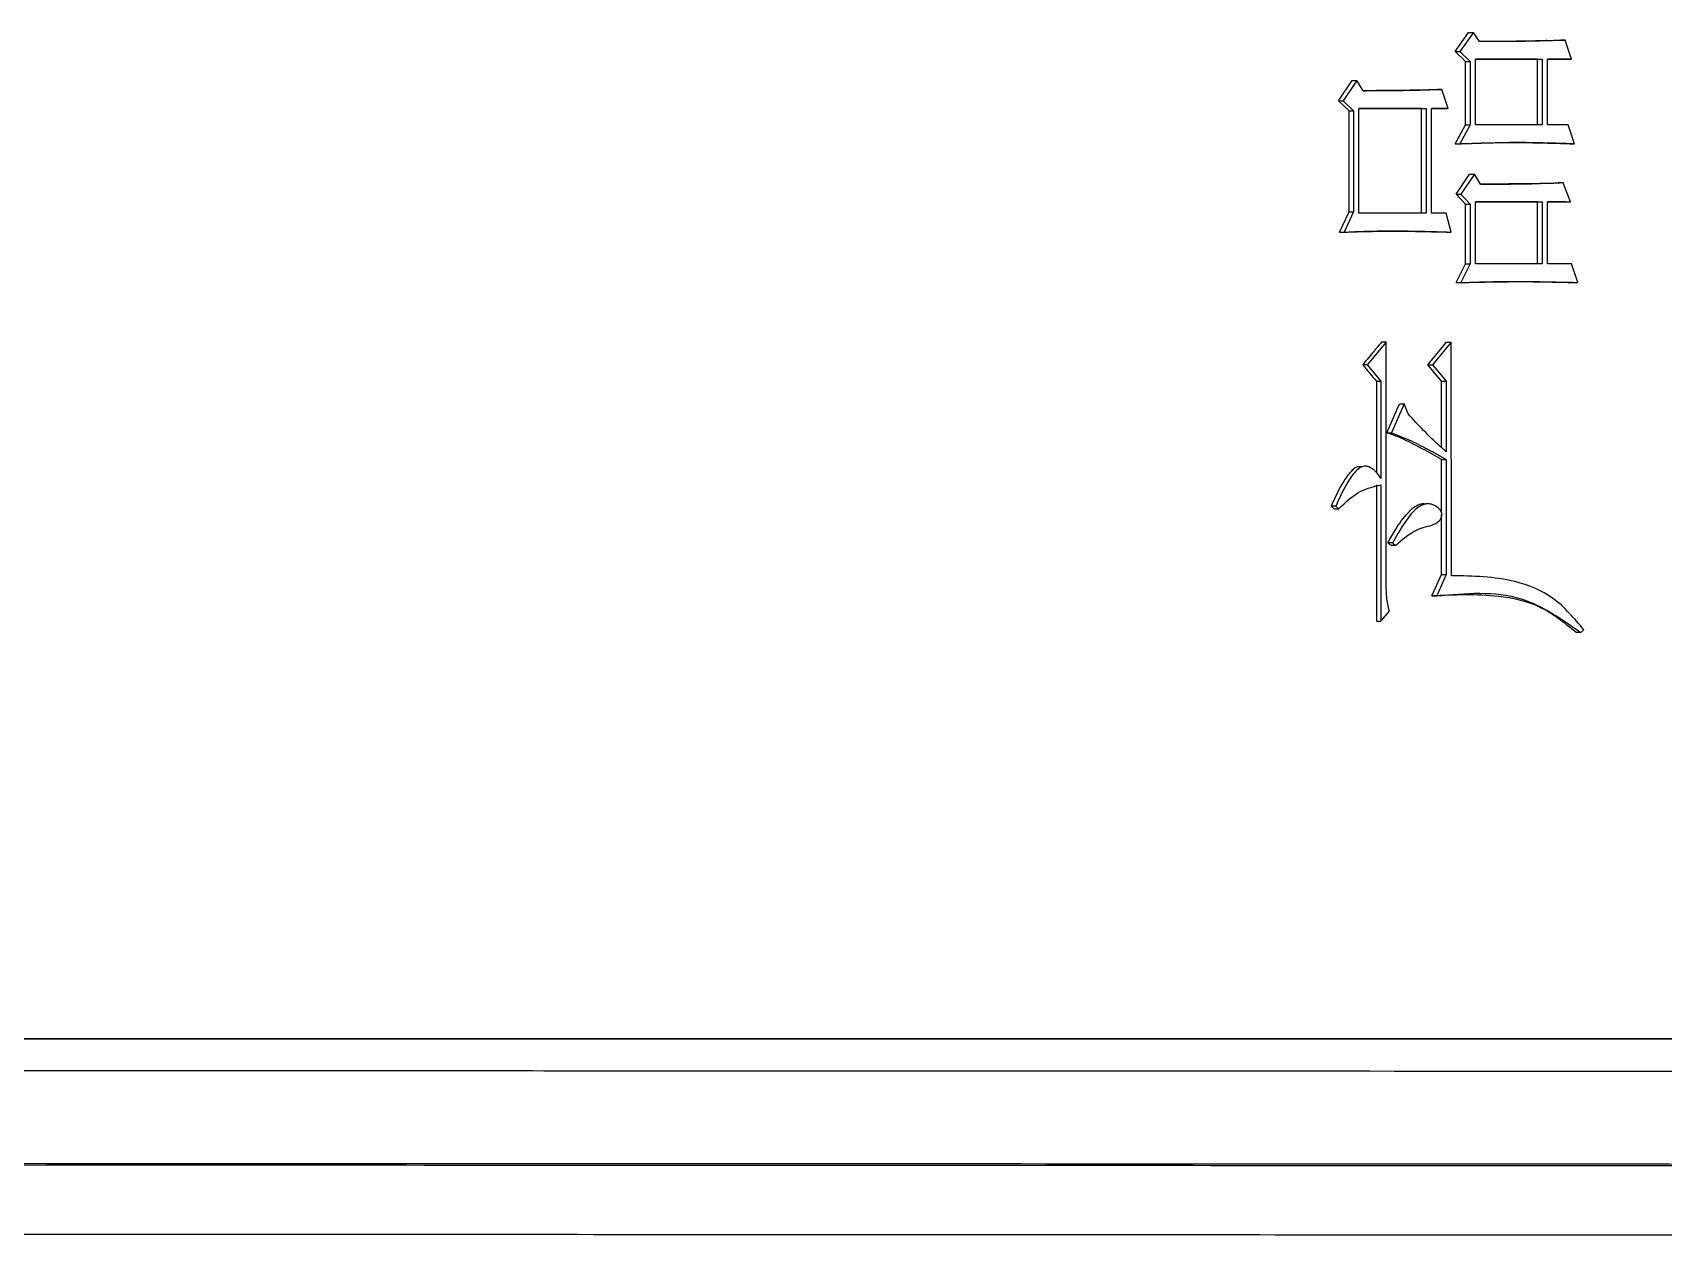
# Model space of a CAD drawing. Header units: millimetres. Extents: x 2278 to 4715, y 679 to 2402.
# Drawn here: x 3360.48 to 3374.44, y 967.15 to 977.53 of the extents above; entities that cross this region are included whole.
import ezdxf

# ---------------------------------------------------------------- set-up
doc = ezdxf.new("R2010")
doc.units = ezdxf.units.MM

msp = doc.modelspace()

# ---------------------------------------------------------------- linework, layer by layer
at = {"color": 7, "linetype": 'Continuous', "lineweight": 25}
for p, q in [((3372.657, 977.372), (3372.773, 977.535)), ((3372.814, 977.535), (3372.697, 977.372)), ((3372.773, 977.535), (3372.814, 977.535)), ((3372.868, 977.459), (3372.814, 977.535)), ((3373.416, 977.466), (3373.559, 977.47)), ((3373.559, 977.47), (3373.6, 977.47)), ((3373.654, 977.308), (3373.6, 977.47)), ((3372.657, 977.372), (3372.697, 977.372)), ((3372.747, 977.286), (3372.657, 977.372)), ((3372.697, 977.372), (3372.787, 977.286)), ((3372.747, 977.286), (3372.787, 977.286)), ((3372.747, 976.745), (3372.747, 977.286)), ((3372.787, 977.286), (3372.787, 976.745)), ((3372.832, 976.745), (3372.832, 977.308)), ((3372.832, 977.308), (3373.404, 977.308)), ((3373.363, 977.308), (3372.832, 977.308)), ((3373.363, 977.308), (3373.404, 977.308)), ((3373.363, 976.745), (3373.363, 977.308)), ((3373.404, 977.308), (3373.404, 976.745)), ((3373.449, 977.308), (3373.654, 977.308)), ((3373.449, 976.745), (3373.449, 977.308)), ((3373.612, 977.308), (3373.449, 977.308)), ((3373.654, 977.308), (3373.612, 977.308)), ((3371.66, 976.951), (3371.777, 977.124)), ((3371.816, 977.124), (3371.699, 976.951)), ((3371.777, 977.124), (3371.816, 977.124)), ((3371.87, 977.037), (3371.816, 977.124)), ((3372.505, 977.048), (3372.545, 977.048)), ((3372.599, 976.886), (3372.545, 977.048)), ((3371.66, 976.951), (3371.699, 976.951)), ((3371.75, 976.864), (3371.66, 976.951)), ((3371.699, 976.951), (3371.789, 976.864)), ((3371.75, 976.864), (3371.789, 976.864)), ((3371.75, 975.999), (3371.75, 976.864)), ((3371.789, 976.864), (3371.789, 975.999)), ((3371.834, 975.988), (3371.834, 976.886)), ((3372.37, 976.886), (3372.41, 976.886)), ((3372.37, 975.988), (3372.37, 976.886)), ((3372.41, 976.886), (3372.41, 975.988)), ((3372.455, 976.886), (3372.599, 976.886)), ((3372.455, 975.988), (3372.455, 976.886)), ((3372.559, 976.886), (3372.455, 976.886)), ((3372.599, 976.886), (3372.559, 976.886)), ((3372.657, 976.583), (3372.747, 976.745)), ((3372.787, 976.745), (3372.697, 976.583)), ((3372.747, 976.745), (3372.787, 976.745)), ((3373.404, 976.745), (3372.832, 976.745)), ((3373.627, 976.745), (3373.449, 976.745)), ((3373.681, 976.583), (3373.627, 976.745)), ((3372.657, 976.583), (3372.697, 976.583)), ((3373.639, 976.583), (3373.681, 976.583)), ((3372.666, 976.15), (3372.782, 976.323)), ((3372.823, 976.323), (3372.706, 976.15)), ((3372.782, 976.323), (3372.823, 976.323)), ((3372.876, 976.237), (3372.823, 976.323)), ((3373.583, 976.247), (3373.541, 976.247)), ((3373.645, 976.085), (3373.583, 976.247)), ((3372.666, 976.15), (3372.706, 976.15)), ((3372.747, 976.064), (3372.666, 976.15)), ((3372.706, 976.15), (3372.787, 976.064)), ((3372.747, 976.064), (3372.787, 976.064)), ((3372.747, 975.555), (3372.747, 976.064)), ((3372.787, 976.064), (3372.787, 975.555)), ((3372.832, 975.555), (3372.832, 976.085)), ((3372.832, 976.085), (3373.404, 976.085)), ((3373.363, 976.085), (3372.832, 976.085)), ((3373.363, 976.085), (3373.404, 976.085)), ((3373.363, 975.555), (3373.363, 976.085)), ((3373.404, 976.085), (3373.404, 975.555)), ((3373.449, 975.555), (3373.449, 976.085)), ((3373.449, 976.085), (3373.645, 976.085)), ((3373.604, 976.085), (3373.449, 976.085)), ((3373.604, 976.085), (3373.645, 976.085)), ((3371.669, 975.826), (3371.75, 975.999)), ((3371.789, 975.999), (3371.708, 975.826)), ((3371.75, 975.999), (3371.789, 975.999)), ((3372.581, 975.988), (3372.455, 975.988)), ((3372.625, 975.826), (3372.581, 975.988)), ((3371.669, 975.826), (3371.708, 975.826)), ((3372.585, 975.826), (3372.498, 975.828)), ((3372.585, 975.826), (3372.625, 975.826)), ((3372.666, 975.393), (3372.747, 975.555)), ((3372.787, 975.555), (3372.706, 975.393)), ((3372.747, 975.555), (3372.787, 975.555)), ((3373.404, 975.555), (3372.832, 975.555)), ((3373.654, 975.555), (3373.449, 975.555)), ((3373.707, 975.393), (3373.654, 975.555)), ((3372.666, 975.393), (3372.706, 975.393)), ((3373.666, 975.393), (3373.593, 975.395)), ((3373.666, 975.393), (3373.707, 975.393)), ((3372.068, 974.884), (3371.906, 974.69)), ((3372.068, 974.884), (3372.029, 974.884)), ((3372.068, 972.797), (3372.068, 974.884)), ((3372.424, 974.69), (3372.585, 974.884)), ((3372.625, 974.884), (3372.464, 974.69)), ((3372.585, 974.884), (3372.625, 974.884)), ((3372.626, 972.883), (3372.625, 974.884)), ((3371.906, 974.69), (3371.867, 974.69)), ((3371.906, 974.69), (3372.023, 974.549)), ((3372.424, 974.69), (3372.464, 974.69)), ((3372.541, 974.549), (3372.424, 974.69)), ((3372.464, 974.69), (3372.581, 974.549)), ((3371.984, 974.549), (3372.023, 974.549)), ((3371.984, 974.549), (3371.984, 973.765)), ((3372.023, 974.549), (3372.023, 973.716)), ((3372.541, 974.549), (3372.581, 974.549)), ((3372.541, 973.981), (3372.541, 974.549)), ((3372.581, 974.549), (3372.581, 973.943)), ((3372.074, 974.106), (3372.182, 974.354)), ((3372.221, 974.354), (3372.113, 974.106)), ((3372.182, 974.354), (3372.221, 974.354)), ((3372.257, 974.268), (3372.221, 974.354)), ((3372.074, 974.106), (3372.113, 974.106)), ((3371.859, 973.815), (3371.82, 973.815)), ((3372.541, 973.878), (3372.581, 973.878)), ((3372.541, 973.427), (3372.541, 973.878)), ((3372.581, 973.878), (3372.581, 972.894)), ((3371.984, 973.662), (3371.984, 972.494)), ((3372.023, 973.662), (3372.023, 972.494)), ((3371.636, 973.478), (3371.597, 973.478)), ((3371.624, 973.457), (3371.597, 973.478)), ((3371.624, 973.457), (3371.663, 973.457)), ((3371.636, 973.478), (3371.663, 973.457)), ((3372.402, 973.497), (3372.361, 973.497)), ((3372.541, 972.894), (3372.541, 973.406)), ((3372.122, 973.165), (3372.083, 973.165)), ((3372.11, 973.143), (3372.149, 973.143)), ((3372.46, 972.71), (3372.541, 972.894)), ((3372.581, 972.894), (3372.5, 972.71)), ((3372.541, 972.894), (3372.581, 972.894)), ((3372.46, 972.71), (3372.5, 972.71)), ((3372.023, 972.494), (3372.095, 972.58)), ((3371.984, 972.494), (3372.023, 972.494)), ((3373.734, 972.397), (3373.693, 972.397)), ((3373.734, 972.397), (3373.761, 972.418))]:
    msp.add_line(p, q, dxfattribs=at)
at = {"color": 7, "linetype": 'Continuous', "lineweight": 25, "flags": 128}
for points in [[(3372.11, 973.143), (3372.103, 973.148), (3372.096, 973.154), (3372.083, 973.165)], [(3372.122, 973.165), (3372.129, 973.159), (3372.139, 973.151), (3372.149, 973.143)]]:
    msp.add_lwpolyline(points, dxfattribs=at)
at = {"color": 7, "linetype": 'Continuous', "lineweight": 25}
for points, knots in [([(3373.6, 977.47), (3373.592, 977.47), (3373.576, 977.469), (3373.552, 977.468), (3373.527, 977.467), (3373.503, 977.466), (3373.478, 977.465), (3373.454, 977.464), (3373.405, 977.463), (3373.348, 977.461), (3373.291, 977.46), (3373.262, 977.46), (3373.242, 977.459), (3373.221, 977.459), (3373.197, 977.459), (3373.172, 977.459), (3373.148, 977.459), (3373.123, 977.459), (3373.099, 977.458), (3373.079, 977.458), (3373.058, 977.458), (3373.038, 977.458), (3373.017, 977.458), (3373.001, 977.459), (3372.989, 977.459), (3372.976, 977.459), (3372.964, 977.459), (3372.952, 977.459), (3372.94, 977.459), (3372.927, 977.459), (3372.915, 977.459), (3372.905, 977.459), (3372.897, 977.459), (3372.892, 977.459), (3372.886, 977.459), (3372.881, 977.459), (3372.875, 977.459), (3372.87, 977.459), (3372.868, 977.459)], [0, 0, 0, 0, 0.033402, 0.066804, 0.100206, 0.133609, 0.167011, 0.200413, 0.233815, 0.367425, 0.43423, 0.467632, 0.484333, 0.517735, 0.551137, 0.584539, 0.617941, 0.651344, 0.684746, 0.718148, 0.734849, 0.768251, 0.801653, 0.818354, 0.835056, 0.851757, 0.868458, 0.885159, 0.90186, 0.918561, 0.935262, 0.951963, 0.960314, 0.968664, 0.972839, 0.98119, 0.989541, 1, 1, 1, 1]), ([(3373.445, 977.466), (3373.445, 977.466), (3373.445, 977.466), (3373.444, 977.466), (3373.442, 977.466), (3373.368, 977.464), (3373.218, 977.46), (3373.058, 977.459), (3372.973, 977.459), (3372.93, 977.459), (3372.913, 977.459), (3372.903, 977.459), (3372.9, 977.459), (3372.898, 977.459)], [0, 0, 0, 0, 0.002488, 0.005643, 0.013438, 0.023457, 0.468961, 0.690761, 0.852883, 0.894614, 0.930819, 0.964705, 1, 1, 1, 1]), ([(3372.545, 977.048), (3372.519, 977.047), (3372.486, 977.045), (3372.447, 977.044), (3372.427, 977.043), (3372.388, 977.042), (3372.304, 977.041), (3372.212, 977.039), (3372.14, 977.038), (3372.117, 977.038), (3372.104, 977.038), (3372.095, 977.038), (3372.085, 977.038), (3372.075, 977.038), (3372.065, 977.038), (3372.055, 977.038), (3372.046, 977.038), (3372.036, 977.038), (3372.026, 977.038), (3372.016, 977.038), (3372.003, 977.038), (3371.99, 977.038), (3371.977, 977.037), (3371.967, 977.037), (3371.959, 977.037), (3371.952, 977.037), (3371.947, 977.037), (3371.943, 977.037), (3371.938, 977.037), (3371.931, 977.037), (3371.925, 977.037), (3371.918, 977.037), (3371.913, 977.037), (3371.908, 977.037), (3371.903, 977.037), (3371.898, 977.037), (3371.893, 977.037), (3371.889, 977.037), (3371.884, 977.037), (3371.878, 977.037), (3371.873, 977.037), (3371.87, 977.037)], [0, 0, 0, 0, 0.11615, 0.145188, 0.174226, 0.203263, 0.319414, 0.551716, 0.609791, 0.638828, 0.653347, 0.667866, 0.682385, 0.696903, 0.711422, 0.725941, 0.74046, 0.754979, 0.769497, 0.784016, 0.798535, 0.827572, 0.842091, 0.85661, 0.871129, 0.878388, 0.885648, 0.892907, 0.900166, 0.907426, 0.921944, 0.929204, 0.936463, 0.943723, 0.950982, 0.958241, 0.965501, 0.97276, 0.98002, 0.987279, 1, 1, 1, 1]), ([(3371.87, 977.037), (3371.909, 977.037), (3371.975, 977.038), (3372.047, 977.038), (3372.083, 977.038), (3372.096, 977.038), (3372.109, 977.039), (3372.122, 977.039), (3372.145, 977.039), (3372.213, 977.04), (3372.337, 977.042), (3372.447, 977.046), (3372.505, 977.048)], [0, 0, 0, 0, 0.185547, 0.308981, 0.33984, 0.355269, 0.370698, 0.401556, 0.416986, 0.478702, 0.725572, 1, 1, 1, 1]), ([(3371.834, 976.886), (3371.93, 976.886), (3372.122, 976.886), (3372.314, 976.886), (3372.41, 976.886)], [0, 0, 0, 0, 0.499996, 1, 1, 1, 1]), ([(3372.37, 976.886), (3372.275, 976.886), (3372.096, 976.886), (3371.917, 976.886), (3371.834, 976.886)], [0, 0, 0, 0, 0.536358, 1, 1, 1, 1]), ([(3372.697, 976.583), (3372.702, 976.583), (3372.709, 976.583), (3372.719, 976.584), (3372.726, 976.584), (3372.733, 976.584), (3372.74, 976.584), (3372.748, 976.585), (3372.755, 976.585), (3372.762, 976.585), (3372.769, 976.585), (3372.776, 976.586), (3372.784, 976.586), (3372.791, 976.586), (3372.798, 976.586), (3372.808, 976.587), (3372.817, 976.587), (3372.827, 976.587), (3372.834, 976.588), (3372.841, 976.588), (3372.849, 976.588), (3372.856, 976.588), (3372.863, 976.589), (3372.87, 976.589), (3372.877, 976.589), (3372.885, 976.589), (3372.892, 976.59), (3372.899, 976.59), (3372.909, 976.59), (3372.918, 976.59), (3372.928, 976.591), (3372.935, 976.591), (3372.949, 976.591), (3372.981, 976.592), (3373.019, 976.592), (3373.052, 976.593), (3373.069, 976.593), (3373.079, 976.593), (3373.086, 976.593), (3373.093, 976.593), (3373.1, 976.593), (3373.108, 976.593), (3373.115, 976.593), (3373.122, 976.593), (3373.132, 976.593), (3373.141, 976.593), (3373.151, 976.593), (3373.158, 976.593), (3373.165, 976.593), (3373.172, 976.593), (3373.18, 976.593), (3373.187, 976.593), (3373.194, 976.593), (3373.201, 976.593), (3373.208, 976.593), (3373.215, 976.593), (3373.223, 976.593), (3373.23, 976.593), (3373.237, 976.593), (3373.244, 976.593), (3373.254, 976.593), (3373.263, 976.593), (3373.273, 976.593), (3373.28, 976.592), (3373.287, 976.592), (3373.294, 976.592), (3373.302, 976.592), (3373.316, 976.592), (3373.347, 976.591), (3373.385, 976.591), (3373.419, 976.59), (3373.436, 976.59), (3373.445, 976.589), (3373.452, 976.589), (3373.46, 976.589), (3373.467, 976.589), (3373.474, 976.589), (3373.484, 976.588), (3373.493, 976.588), (3373.503, 976.588), (3373.51, 976.588), (3373.517, 976.587), (3373.524, 976.587), (3373.531, 976.587), (3373.539, 976.587), (3373.546, 976.587), (3373.553, 976.587), (3373.56, 976.586), (3373.567, 976.586), (3373.574, 976.586), (3373.584, 976.586), (3373.593, 976.585), (3373.603, 976.585), (3373.61, 976.585), (3373.617, 976.585), (3373.625, 976.584), (3373.632, 976.584), (3373.639, 976.584), (3373.646, 976.584), (3373.653, 976.584), (3373.66, 976.583), (3373.669, 976.583), (3373.676, 976.583), (3373.681, 976.583)], [0, 0, 0, 0, 0.014617, 0.021926, 0.029235, 0.036543, 0.043852, 0.051161, 0.058469, 0.065778, 0.073086, 0.080395, 0.087704, 0.095012, 0.102321, 0.10963, 0.124247, 0.131556, 0.138864, 0.146173, 0.153482, 0.16079, 0.168099, 0.175407, 0.182716, 0.190025, 0.197333, 0.204642, 0.211951, 0.226568, 0.233877, 0.241185, 0.248494, 0.277729, 0.336198, 0.365433, 0.38005, 0.387359, 0.394667, 0.401976, 0.409284, 0.416593, 0.423902, 0.43121, 0.438519, 0.453136, 0.460445, 0.467754, 0.475062, 0.482371, 0.48968, 0.496988, 0.504297, 0.511606, 0.518914, 0.526223, 0.533531, 0.54084, 0.548149, 0.555457, 0.562766, 0.577383, 0.584692, 0.592001, 0.599309, 0.606618, 0.613927, 0.621235, 0.65047, 0.708939, 0.738174, 0.752791, 0.7601, 0.767408, 0.774717, 0.782026, 0.789334, 0.796643, 0.81126, 0.818569, 0.825877, 0.833186, 0.840495, 0.847803, 0.855112, 0.862421, 0.869729, 0.877038, 0.884347, 0.891655, 0.898964, 0.913581, 0.92089, 0.928198, 0.935507, 0.942816, 0.950124, 0.957433, 0.964742, 0.97205, 0.979359, 0.986668, 1, 1, 1, 1]), ([(3373.639, 976.583), (3373.63, 976.583), (3373.615, 976.584), (3373.596, 976.584), (3373.582, 976.584), (3373.568, 976.585), (3373.553, 976.585), (3373.539, 976.586), (3373.524, 976.586), (3373.51, 976.587), (3373.496, 976.587), (3373.481, 976.587), (3373.467, 976.588), (3373.453, 976.588), (3373.438, 976.588), (3373.419, 976.589), (3373.367, 976.59), (3373.314, 976.591), (3373.266, 976.592), (3373.252, 976.592), (3373.237, 976.592), (3373.223, 976.593), (3373.204, 976.593), (3373.185, 976.593), (3373.166, 976.593), (3373.151, 976.593), (3373.137, 976.593), (3373.125, 976.593), (3373.119, 976.593), (3373.117, 976.593)], [0, 0, 0, 0, 0.054977, 0.082465, 0.109954, 0.137442, 0.16493, 0.192419, 0.219907, 0.247396, 0.274884, 0.302372, 0.329861, 0.357349, 0.384838, 0.412326, 0.467303, 0.687211, 0.714699, 0.742188, 0.769676, 0.797165, 0.824653, 0.87963, 0.907118, 0.934607, 0.962095, 0.989584, 1, 1, 1, 1]), ([(3373.583, 976.247), (3373.55, 976.246), (3373.5, 976.244), (3373.442, 976.242), (3373.413, 976.242), (3373.385, 976.241), (3373.298, 976.239), (3373.211, 976.238), (3373.137, 976.238), (3373.124, 976.238), (3373.112, 976.238), (3373.099, 976.237), (3373.089, 976.237), (3373.079, 976.237), (3373.068, 976.237), (3373.056, 976.237), (3373.043, 976.237), (3373.033, 976.237), (3373.023, 976.237), (3373.012, 976.237), (3373, 976.237), (3372.99, 976.237), (3372.979, 976.237), (3372.969, 976.237), (3372.959, 976.237), (3372.95, 976.237), (3372.944, 976.237), (3372.938, 976.237), (3372.933, 976.237), (3372.928, 976.237), (3372.922, 976.237), (3372.916, 976.237), (3372.911, 976.237), (3372.906, 976.237), (3372.901, 976.237), (3372.894, 976.237), (3372.889, 976.237), (3372.883, 976.237), (3372.879, 976.237), (3372.876, 976.237)], [0, 0, 0, 0, 0.14049, 0.210735, 0.245858, 0.263419, 0.333664, 0.614647, 0.632209, 0.64977, 0.667331, 0.684892, 0.702453, 0.711234, 0.728795, 0.746356, 0.763917, 0.781479, 0.790259, 0.80782, 0.825382, 0.842943, 0.851723, 0.869285, 0.886846, 0.895626, 0.904407, 0.913188, 0.921968, 0.926358, 0.935139, 0.94392, 0.9527, 0.957091, 0.965871, 0.974652, 0.983432, 0.987823, 1, 1, 1, 1]), ([(3372.876, 976.237), (3372.929, 976.237), (3373.048, 976.237), (3373.27, 976.239), (3373.439, 976.244), (3373.541, 976.247)], [0, 0, 0, 0, 0.237866, 0.536241, 1, 1, 1, 1]), ([(3372.41, 975.988), (3372.314, 975.988), (3372.122, 975.988), (3371.93, 975.988), (3371.834, 975.988)], [0, 0, 0, 0, 0.499996, 1, 1, 1, 1]), ([(3371.708, 975.826), (3371.714, 975.826), (3371.727, 975.826), (3371.744, 975.827), (3371.76, 975.828), (3371.773, 975.828), (3371.789, 975.829), (3371.802, 975.83), (3371.818, 975.83), (3371.831, 975.831), (3371.848, 975.831), (3371.861, 975.832), (3371.877, 975.832), (3371.89, 975.833), (3371.906, 975.833), (3371.919, 975.834), (3371.935, 975.834), (3371.948, 975.834), (3371.964, 975.835), (3371.977, 975.835), (3371.99, 975.835), (3372.003, 975.836), (3372.016, 975.836), (3372.033, 975.836), (3372.046, 975.836), (3372.062, 975.836), (3372.075, 975.836), (3372.091, 975.836), (3372.104, 975.837), (3372.12, 975.837), (3372.133, 975.837), (3372.149, 975.836), (3372.185, 975.836), (3372.231, 975.836), (3372.276, 975.835), (3372.302, 975.835), (3372.318, 975.834), (3372.334, 975.834), (3372.347, 975.834), (3372.363, 975.833), (3372.376, 975.833), (3372.393, 975.833), (3372.406, 975.832), (3372.422, 975.832), (3372.435, 975.831), (3372.451, 975.831), (3372.464, 975.831), (3372.48, 975.83), (3372.493, 975.83), (3372.506, 975.829), (3372.519, 975.829), (3372.532, 975.829), (3372.548, 975.828), (3372.561, 975.828), (3372.577, 975.827), (3372.59, 975.827), (3372.607, 975.826), (3372.618, 975.826), (3372.625, 975.826)], [0, 0, 0, 0, 0.021203, 0.042406, 0.053008, 0.074211, 0.084813, 0.106016, 0.116618, 0.137821, 0.148423, 0.169626, 0.180228, 0.201431, 0.212032, 0.233236, 0.243837, 0.265041, 0.275642, 0.296845, 0.307447, 0.318049, 0.339252, 0.349854, 0.371057, 0.381659, 0.402862, 0.413463, 0.434667, 0.445268, 0.466472, 0.477073, 0.498276, 0.58309, 0.625497, 0.6467, 0.667903, 0.678505, 0.699708, 0.71031, 0.731513, 0.742115, 0.763318, 0.773919, 0.795123, 0.805724, 0.826928, 0.837529, 0.858732, 0.869334, 0.879936, 0.901139, 0.911741, 0.932944, 0.943545, 0.964749, 0.97535, 1, 1, 1, 1]), ([(3371.753, 975.827), (3371.753, 975.827), (3371.754, 975.827), (3371.76, 975.828), (3371.88, 975.831), (3372.148, 975.837), (3372.38, 975.831), (3372.503, 975.828)], [0, 0, 0, 0, 0.005847, 0.012184, 0.043679, 0.493973, 1, 1, 1, 1]), ([(3372.706, 975.393), (3372.71, 975.393), (3372.717, 975.393), (3372.729, 975.394), (3372.74, 975.394), (3372.751, 975.395), (3372.762, 975.395), (3372.774, 975.395), (3372.785, 975.396), (3372.796, 975.396), (3372.807, 975.396), (3372.819, 975.397), (3372.83, 975.397), (3372.841, 975.398), (3372.85, 975.398), (3372.86, 975.398), (3372.869, 975.399), (3372.88, 975.399), (3372.895, 975.399), (3372.91, 975.4), (3372.929, 975.4), (3372.948, 975.401), (3372.97, 975.401), (3372.993, 975.402), (3373.015, 975.402), (3373.038, 975.403), (3373.06, 975.403), (3373.079, 975.403), (3373.097, 975.403), (3373.116, 975.404), (3373.139, 975.404), (3373.161, 975.404), (3373.183, 975.404), (3373.228, 975.404), (3373.296, 975.403), (3373.363, 975.402), (3373.415, 975.401), (3373.445, 975.4), (3373.475, 975.4), (3373.497, 975.399), (3373.516, 975.399), (3373.531, 975.398), (3373.54, 975.398), (3373.549, 975.398), (3373.559, 975.397), (3373.57, 975.397), (3373.581, 975.397), (3373.59, 975.396), (3373.6, 975.396), (3373.609, 975.396), (3373.62, 975.396), (3373.63, 975.395), (3373.637, 975.395), (3373.643, 975.395), (3373.648, 975.395), (3373.654, 975.395), (3373.659, 975.394), (3373.665, 975.394), (3373.671, 975.394), (3373.676, 975.394), (3373.681, 975.394), (3373.685, 975.394), (3373.69, 975.393), (3373.696, 975.393), (3373.701, 975.393), (3373.705, 975.393), (3373.707, 975.393)], [0, 0, 0, 0, 0.011199, 0.022398, 0.033596, 0.044795, 0.055994, 0.067193, 0.078392, 0.089591, 0.100789, 0.111988, 0.123187, 0.134386, 0.145585, 0.151184, 0.162383, 0.173582, 0.184781, 0.207178, 0.218377, 0.240775, 0.263172, 0.28557, 0.307968, 0.330365, 0.352763, 0.375161, 0.38636, 0.408757, 0.431155, 0.453553, 0.47595, 0.498348, 0.587939, 0.67753, 0.699928, 0.744723, 0.767121, 0.789519, 0.811916, 0.823115, 0.834314, 0.839913, 0.851112, 0.862311, 0.87351, 0.884709, 0.890308, 0.901507, 0.912706, 0.923905, 0.929504, 0.935103, 0.940703, 0.946302, 0.951902, 0.957501, 0.9631, 0.9687, 0.974299, 0.977099, 0.982698, 0.988298, 0.994149, 1, 1, 1, 1]), ([(3372.798, 975.396), (3372.798, 975.396), (3372.798, 975.396), (3372.799, 975.396), (3372.805, 975.396), (3372.937, 975.399), (3373.159, 975.403), (3373.388, 975.401), (3373.494, 975.398), (3373.533, 975.397), (3373.555, 975.397), (3373.577, 975.396), (3373.587, 975.396), (3373.594, 975.395)], [0, 0, 0, 0, 0.001108, 0.003185, 0.012795, 0.037738, 0.513809, 0.780002, 0.865995, 0.905439, 0.93475, 0.954139, 1, 1, 1, 1]), ([(3372.029, 974.884), (3372.008, 974.86), (3371.971, 974.815), (3371.917, 974.75), (3371.884, 974.71), (3371.867, 974.69)], [0, 0, 0, 0, 0.384798, 0.692399, 1, 1, 1, 1]), ([(3371.867, 974.69), (3371.877, 974.677), (3371.898, 974.652), (3371.937, 974.605), (3371.966, 974.571), (3371.984, 974.549)], [0, 0, 0, 0, 0.2664015, 0.5328029, 1, 1, 1, 1]), ([(3372.581, 973.943), (3372.548, 973.973), (3372.484, 974.033), (3372.373, 974.139), (3372.3, 974.22), (3372.257, 974.268)], [0, 0, 0, 0, 0.28957, 0.579171, 1, 1, 1, 1]), ([(3372.541, 973.878), (3372.487, 973.909), (3372.421, 973.946), (3372.299, 974.011), (3372.199, 974.063), (3372.108, 974.094), (3372.074, 974.106)], [0, 0, 0, 0, 0.352069, 0.440085, 0.792293, 1, 1, 1, 1]), ([(3372.113, 974.106), (3372.171, 974.084), (3372.256, 974.053), (3372.341, 974.009), (3372.375, 973.991), (3372.389, 973.984), (3372.402, 973.977), (3372.414, 973.971), (3372.423, 973.966), (3372.429, 973.963), (3372.436, 973.959), (3372.443, 973.955), (3372.45, 973.952), (3372.458, 973.947), (3372.465, 973.944), (3372.471, 973.94), (3372.478, 973.936), (3372.485, 973.932), (3372.493, 973.928), (3372.5, 973.924), (3372.508, 973.919), (3372.515, 973.916), (3372.521, 973.912), (3372.528, 973.908), (3372.535, 973.904), (3372.543, 973.9), (3372.55, 973.896), (3372.558, 973.891), (3372.565, 973.887), (3372.573, 973.883), (3372.578, 973.88), (3372.581, 973.878)], [0, 0, 0, 0, 0.353012, 0.528911, 0.550896, 0.572881, 0.61685, 0.638835, 0.649827, 0.671812, 0.682805, 0.693797, 0.715782, 0.726774, 0.748759, 0.759751, 0.770744, 0.792728, 0.803721, 0.825705, 0.836698, 0.858683, 0.869675, 0.880667, 0.902652, 0.913644, 0.935629, 0.946622, 0.968606, 0.979599, 1, 1, 1, 1]), ([(3371.829, 973.817), (3371.828, 973.817), (3371.808, 973.815), (3371.76, 973.772), (3371.68, 973.663), (3371.63, 973.552), (3371.597, 973.478)], [0, 0, 0, 0, 0.0072694, 0.1468887, 0.4373793, 1, 1, 1, 1]), ([(3372.023, 973.716), (3372.009, 973.736), (3371.98, 973.776), (3371.933, 973.813), (3371.892, 973.822), (3371.855, 973.817), (3371.799, 973.775), (3371.719, 973.661), (3371.669, 973.551), (3371.636, 973.478)], [0, 0, 0, 0, 0.120783, 0.237942, 0.284243, 0.33082, 0.424981, 0.62081, 1, 1, 1, 1]), ([(3371.663, 973.457), (3371.722, 973.514), (3371.828, 973.615), (3371.964, 973.648), (3372.023, 973.662)], [0, 0, 0, 0, 0.5653913, 1, 1, 1, 1]), ([(3372.083, 973.165), (3372.105, 973.204), (3372.154, 973.296), (3372.229, 973.396), (3372.299, 973.469), (3372.346, 973.494), (3372.384, 973.503), (3372.4, 973.498), (3372.404, 973.496)], [0, 0, 0, 0, 0.274296, 0.631438, 0.760854, 0.891795, 0.971189, 1, 1, 1, 1]), ([(3372.149, 973.143), (3372.182, 973.172), (3372.254, 973.236), (3372.38, 973.305), (3372.494, 973.318), (3372.537, 973.371), (3372.545, 973.393), (3372.546, 973.416), (3372.537, 973.439), (3372.514, 973.465), (3372.48, 973.486), (3372.438, 973.502), (3372.392, 973.497), (3372.322, 973.461), (3372.226, 973.347), (3372.162, 973.236), (3372.123, 973.165), (3372.122, 973.165)], [0, 0, 0, 0, 0.117809, 0.254848, 0.391031, 0.410857, 0.430654, 0.450876, 0.468611, 0.491916, 0.540003, 0.576761, 0.613939, 0.66464, 0.78945, 0.997759, 1, 1, 1, 1]), ([(3373.761, 972.418), (3373.678, 972.517), (3373.516, 972.711), (3373.109, 972.874), (3372.809, 972.88), (3372.626, 972.883)], [0, 0, 0, 0, 0.2878172, 0.565935, 1, 1, 1, 1]), ([(3372.095, 972.58), (3372.086, 972.62), (3372.07, 972.691), (3372.069, 972.764), (3372.068, 972.797)], [0, 0, 0, 0, 0.558835, 1, 1, 1, 1]), ([(3373.693, 972.397), (3373.593, 972.478), (3373.395, 972.64), (3372.96, 972.731), (3372.65, 972.718), (3372.46, 972.71)], [0, 0, 0, 0, 0.284866, 0.563033, 1, 1, 1, 1]), ([(3372.5, 972.71), (3372.749, 972.733), (3373.196, 972.773), (3373.569, 972.512), (3373.734, 972.397)], [0, 0, 0, 0, 0.55707, 1, 1, 1, 1]), ([(3394.734, 968.915), (3393.997, 968.915), (3392.343, 968.915), (3388.493, 968.915), (3384.254, 968.915), (3378.653, 968.915), (3372.801, 968.915), (3366.67, 968.915), (3360.274, 968.915), (3356.281, 968.915), (3353.576, 968.915)], [0, 0, 0, 0, 0.0675233, 0.1515081, 0.3196482, 0.4036328, 0.5717715, 0.7399066, 0.8238912, 1, 1, 1, 1]), ([(3353.685, 968.915), (3354.331, 968.915), (3357.566, 968.915), (3363.318, 968.915), (3369.518, 968.915), (3375.527, 968.915), (3380.167, 968.915), (3385.704, 968.915), (3389.912, 968.915), (3394.847, 968.915), (3399.444, 968.915), (3403.539, 968.915), (3407.221, 968.915), (3409.83, 968.916), (3412.64, 968.916), (3414.51, 968.916), (3416.538, 968.916), (3417.295, 968.916), (3417.823, 968.916)], [0, 0, 0, 0, 0.020124, 0.100733, 0.181328, 0.221587, 0.302184, 0.342442, 0.423039, 0.463298, 0.543894, 0.624491, 0.664749, 0.745346, 0.785604, 0.8662, 0.906458, 1, 1, 1, 1]), ([(3346.546, 968.647), (3347.818, 968.647), (3350.144, 968.647), (3353.508, 968.646), (3356.641, 968.646), (3359.757, 968.645), (3362.851, 968.644), (3365.916, 968.643), (3368.948, 968.642), (3373.202, 968.64), (3378.742, 968.636), (3385.486, 968.631), (3392.214, 968.624), (3397.935, 968.617), (3402.655, 968.609), (3406.458, 968.602), (3409.892, 968.594), (3412.85, 968.585), (3415.304, 968.575), (3416.349, 968.568), (3416.881, 968.565)], [0, 0, 0, 0, 0.037781, 0.069081, 0.100468, 0.131943, 0.163506, 0.195157, 0.226895, 0.258722, 0.330934, 0.408983, 0.49287, 0.582593, 0.645672, 0.711347, 0.779618, 0.850484, 0.923944, 1, 1, 1, 1]), ([(3417.637, 967.766), (3417.137, 967.769), (3416.152, 967.775), (3413.871, 967.785), (3411.11, 967.793), (3407.882, 967.801), (3404.271, 967.809), (3399.725, 967.816), (3394.122, 967.824), (3387.403, 967.831), (3380.501, 967.837), (3373.571, 967.842), (3366.747, 967.845), (3360.137, 967.847), (3353.827, 967.848), (3349.323, 967.849), (3346.94, 967.849), (3346.546, 967.849)], [0, 0, 0, 0, 0.07139, 0.140843, 0.208359, 0.273937, 0.337578, 0.399281, 0.488173, 0.572709, 0.652888, 0.72871, 0.800173, 0.867277, 0.930021, 0.988406, 1, 1, 1, 1]), ([(3418.174, 967.752), (3417.449, 967.756), (3415.999, 967.765), (3412.209, 967.778), (3407.311, 967.79), (3401.27, 967.801), (3394.222, 967.811), (3386.279, 967.819), (3377.58, 967.826), (3368.273, 967.831), (3359.831, 967.834), (3352.551, 967.835), (3348.547, 967.835), (3346.546, 967.835)], [0, 0, 0, 0, 0.0981345, 0.196269, 0.2944034, 0.3925379, 0.4906723, 0.5888066, 0.686941, 0.7850753, 0.8832097, 0.9416048, 1, 1, 1, 1]), ([(3328.158, 967.244), (3331.183, 967.245), (3337.22, 967.247), (3346.373, 967.247), (3355.415, 967.246), (3364.242, 967.242), (3372.734, 967.238), (3379.579, 967.233), (3385.036, 967.228), (3389.389, 967.223), (3393.846, 967.217), (3398.325, 967.211), (3402.459, 967.204), (3406.199, 967.196), (3409.518, 967.188), (3412.553, 967.179), (3415.205, 967.169), (3417.44, 967.158), (3418.418, 967.151), (3418.917, 967.147)], [0, 0, 0, 0, 0.074691, 0.149062, 0.223115, 0.296848, 0.370262, 0.443356, 0.483243, 0.526636, 0.573536, 0.623941, 0.677851, 0.725458, 0.775499, 0.827974, 0.882883, 0.940225, 1, 1, 1, 1])]:
    msp.add_open_spline(points, degree=3, knots=knots, dxfattribs=at)

doc.saveas('drawing.dxf')
